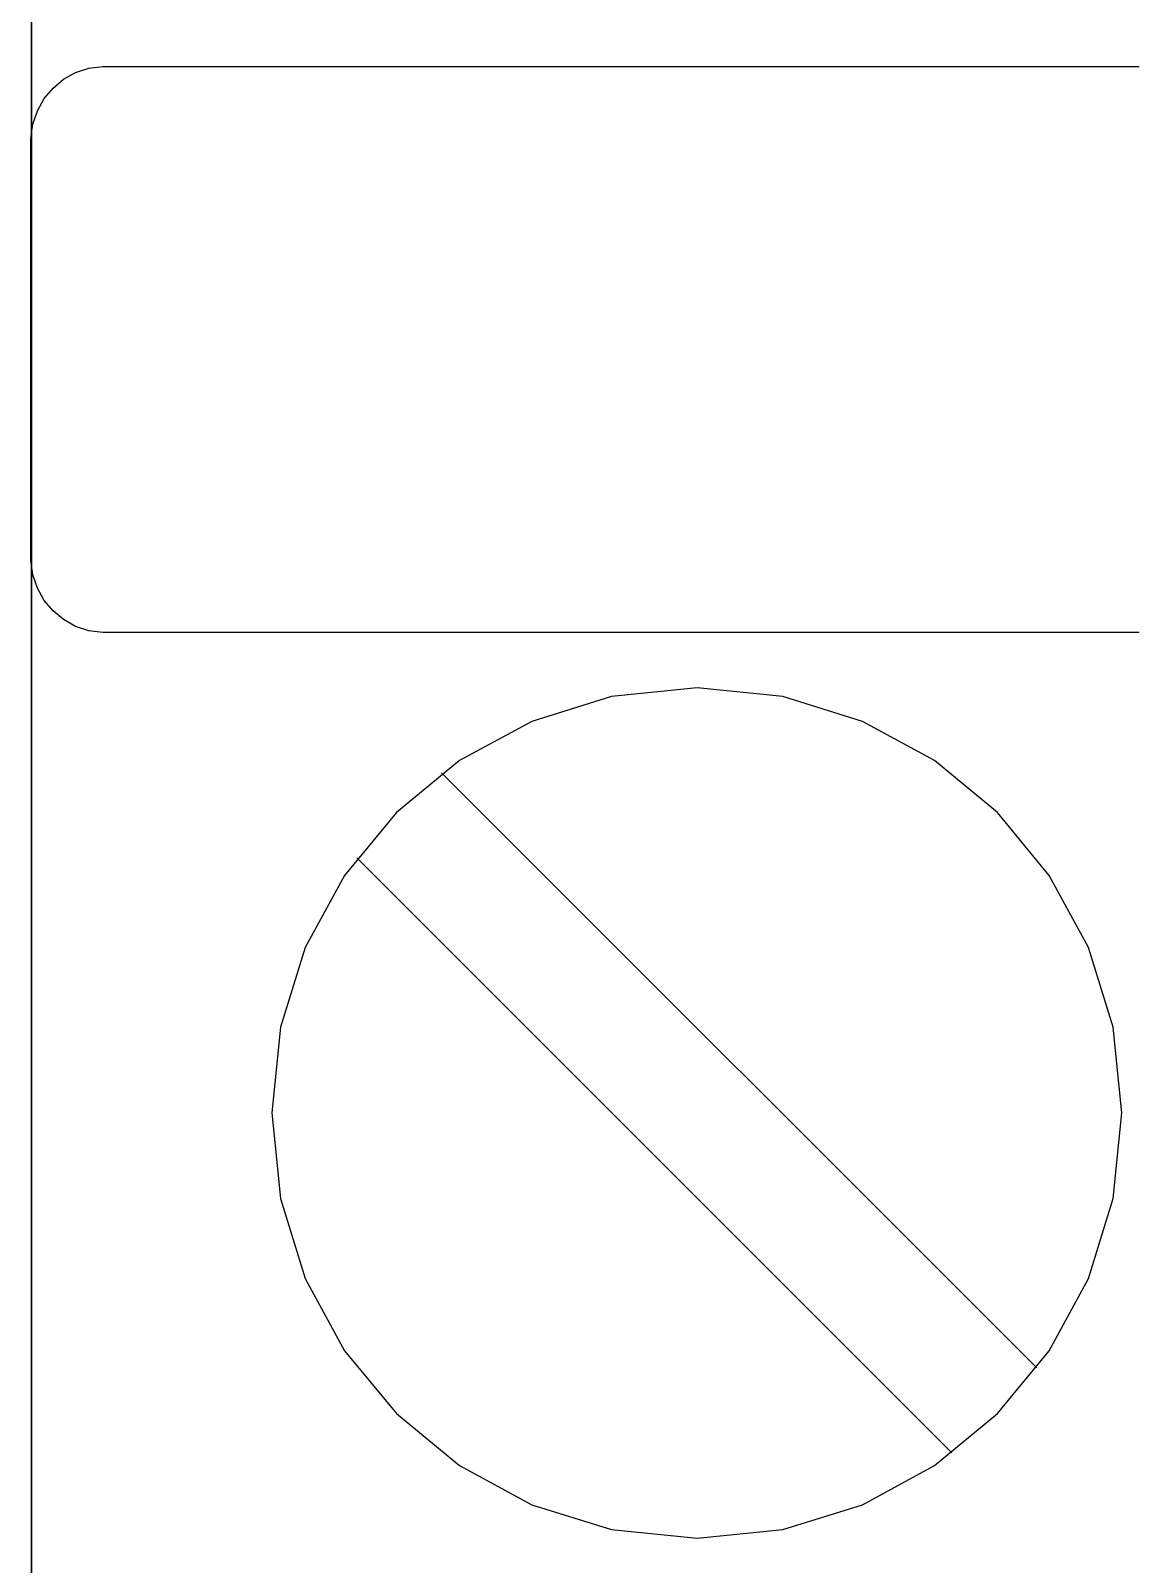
# Model space of a CAD drawing. Extents: x 1 to 47.7, y 0.2 to 35.
# Drawn here: x 36.708 to 37.144, y 17.557 to 18.161 of the extents above; entities that cross this region are included whole.
import ezdxf

# ---------------------------------------------------------------- set-up
doc = ezdxf.new("R2010")
doc.units = 0
doc.header["$MEASUREMENT"] = 0
for name, color, linetype in [('7_1__EMPTY_IO_BOARD_POSITI', 7, 'CONTINUOUS'), ('7_2___8__INDEPENDENT_INPUT', 7, 'CONTINUOUS'), ('7_3___8__OPTOISO_INDEPENDE', 7, 'CONTINUOUS'), ('7_4___24__OPTOISO_INDEPEND', 7, 'CONTINUOUS'), ('7_5___8__INDEPENDENT_INPUT', 7, 'CONTINUOUS'), ('7_6____8__INDEPENDENT_INPU', 7, 'CONTINUOUS'), ('7_7____8__OPTOISO_INDEPEND', 7, 'CONTINUOUS'), ('7_8____8__OPTOISO_INDEPEND', 7, 'CONTINUOUS')]:
    doc.layers.add(name, color=color, linetype=linetype)

msp = doc.modelspace()

# ---------------------------------------------------------------- linework, layer by layer
at = {"layer": '7_1__EMPTY_IO_BOARD_POSITI'}
msp.add_lwpolyline([(36.70832, 17.4725), (36.70832, 17.56191), (36.70832, 17.64925), (36.70832, 17.73435), (36.70832, 17.81706), (36.70832, 17.89724), (36.70832, 17.97472), (36.70832, 18.04935), (36.70832, 18.12098), (36.70832, 18.18946)], dxfattribs=at)
at = {"layer": '7_2___8__INDEPENDENT_INPUT'}
for points in [[(36.70809, 18.16432), (36.70809, 18.06523), (36.70809, 17.9599), (36.70809, 17.84878), (36.70809, 17.73232), (36.70809, 17.61096), (36.70809, 17.48514)], [(37.14424, 17.92359), (37.112, 17.92359), (37.05791, 17.92359), (36.99024, 17.92359), (36.91726, 17.92359), (36.84722, 17.92359), (36.78841, 17.92359), (36.74909, 17.92359), (36.73634, 17.9236), (36.73077, 17.9243), (36.72559, 17.92602), (36.72088, 17.92866), (36.71674, 17.9321), (36.71328, 17.93625), (36.7106, 17.94101), (36.70879, 17.94626), (36.70796, 17.95192), (36.70791, 17.9569), (36.70791, 17.97106), (36.70791, 17.99338), (36.70791, 18.02059), (36.70791, 18.04944), (36.70791, 18.07665), (36.70791, 18.09897), (36.70791, 18.11313), (36.70796, 18.11812), (36.70879, 18.12377), (36.7106, 18.12902), (36.71328, 18.13377), (36.71674, 18.13792), (36.72088, 18.14137), (36.72559, 18.144), (36.73077, 18.14572), (36.73634, 18.14642), (36.74909, 18.14643), (36.78841, 18.14643), (36.84722, 18.14643), (36.91726, 18.14643), (36.99024, 18.14643), (37.05791, 18.14643), (37.112, 18.14643), (37.14424, 18.14643)], [(37.10393, 17.63406), (36.86967, 17.86833)], [(37.07051, 17.60064), (36.83625, 17.83491)]]:
    msp.add_lwpolyline(points, dxfattribs=at)
msp.add_lwpolyline([(36.97028, 17.56706), (37.00396, 17.57046), (37.03533, 17.58021), (37.06371, 17.59564), (37.08843, 17.61609), (37.10883, 17.64086), (37.12423, 17.6693), (37.13396, 17.70073), (37.13735, 17.73449), (37.13396, 17.76819), (37.12423, 17.79958), (37.10883, 17.82799), (37.08843, 17.85275), (37.06371, 17.87317), (37.03533, 17.8886), (37.00396, 17.89835), (36.97028, 17.90175), (36.93657, 17.89835), (36.90516, 17.8886), (36.87672, 17.87317), (36.85193, 17.85275), (36.83146, 17.82799), (36.81601, 17.79958), (36.80624, 17.76819), (36.80283, 17.73449), (36.80624, 17.70073), (36.81601, 17.6693), (36.83146, 17.64086), (36.85193, 17.61609), (36.87672, 17.59564), (36.90516, 17.58021), (36.93657, 17.57046)], close=True, dxfattribs=at)
at = {"layer": '7_3___8__OPTOISO_INDEPENDE'}
for points in [[(36.70809, 18.16432), (36.70809, 18.06523), (36.70809, 17.9599), (36.70809, 17.84878), (36.70809, 17.73232), (36.70809, 17.61096), (36.70809, 17.48514)], [(37.14424, 17.92359), (37.112, 17.92359), (37.05791, 17.92359), (36.99024, 17.92359), (36.91726, 17.92359), (36.84722, 17.92359), (36.78841, 17.92359), (36.74909, 17.92359), (36.73634, 17.9236), (36.73077, 17.9243), (36.72559, 17.92602), (36.72088, 17.92866), (36.71674, 17.9321), (36.71328, 17.93625), (36.7106, 17.94101), (36.70879, 17.94626), (36.70796, 17.95192), (36.70791, 17.9569), (36.70791, 17.97106), (36.70791, 17.99338), (36.70791, 18.02059), (36.70791, 18.04944), (36.70791, 18.07665), (36.70791, 18.09897), (36.70791, 18.11313), (36.70796, 18.11812), (36.70879, 18.12377), (36.7106, 18.12902), (36.71328, 18.13377), (36.71674, 18.13792), (36.72088, 18.14137), (36.72559, 18.144), (36.73077, 18.14572), (36.73634, 18.14642), (36.74909, 18.14643), (36.78841, 18.14643), (36.84722, 18.14643), (36.91726, 18.14643), (36.99024, 18.14643), (37.05791, 18.14643), (37.112, 18.14643), (37.14424, 18.14643)], [(37.10393, 17.63406), (36.86967, 17.86833)], [(37.07051, 17.60064), (36.83625, 17.83491)]]:
    msp.add_lwpolyline(points, dxfattribs=at)
msp.add_lwpolyline([(36.97028, 17.56706), (37.00396, 17.57046), (37.03533, 17.58021), (37.06371, 17.59564), (37.08843, 17.61609), (37.10883, 17.64086), (37.12423, 17.6693), (37.13396, 17.70073), (37.13735, 17.73449), (37.13396, 17.76819), (37.12423, 17.79958), (37.10883, 17.82799), (37.08843, 17.85275), (37.06371, 17.87317), (37.03533, 17.8886), (37.00396, 17.89835), (36.97028, 17.90175), (36.93657, 17.89835), (36.90516, 17.8886), (36.87672, 17.87317), (36.85193, 17.85275), (36.83146, 17.82799), (36.81601, 17.79958), (36.80624, 17.76819), (36.80283, 17.73449), (36.80624, 17.70073), (36.81601, 17.6693), (36.83146, 17.64086), (36.85193, 17.61609), (36.87672, 17.59564), (36.90516, 17.58021), (36.93657, 17.57046)], close=True, dxfattribs=at)
at = {"layer": '7_4___24__OPTOISO_INDEPEND'}
for points in [[(36.70809, 18.16432), (36.70809, 18.06523), (36.70809, 17.9599), (36.70809, 17.84878), (36.70809, 17.73232), (36.70809, 17.61096), (36.70809, 17.48514)], [(37.14424, 17.92359), (37.112, 17.92359), (37.05791, 17.92359), (36.99024, 17.92359), (36.91726, 17.92359), (36.84722, 17.92359), (36.78841, 17.92359), (36.74909, 17.92359), (36.73634, 17.9236), (36.73077, 17.9243), (36.72559, 17.92602), (36.72088, 17.92866), (36.71674, 17.9321), (36.71328, 17.93625), (36.7106, 17.94101), (36.70879, 17.94626), (36.70796, 17.95192), (36.70791, 17.9569), (36.70791, 17.97106), (36.70791, 17.99338), (36.70791, 18.02059), (36.70791, 18.04944), (36.70791, 18.07665), (36.70791, 18.09897), (36.70791, 18.11313), (36.70796, 18.11812), (36.70879, 18.12377), (36.7106, 18.12902), (36.71328, 18.13377), (36.71674, 18.13792), (36.72088, 18.14137), (36.72559, 18.144), (36.73077, 18.14572), (36.73634, 18.14642), (36.74909, 18.14643), (36.78841, 18.14643), (36.84722, 18.14643), (36.91726, 18.14643), (36.99024, 18.14643), (37.05791, 18.14643), (37.112, 18.14643), (37.14424, 18.14643)], [(37.10393, 17.63406), (36.86967, 17.86833)], [(37.07051, 17.60064), (36.83625, 17.83491)]]:
    msp.add_lwpolyline(points, dxfattribs=at)
msp.add_lwpolyline([(36.97028, 17.56706), (37.00396, 17.57046), (37.03533, 17.58021), (37.06371, 17.59564), (37.08843, 17.61609), (37.10883, 17.64086), (37.12423, 17.6693), (37.13396, 17.70073), (37.13735, 17.73449), (37.13396, 17.76819), (37.12423, 17.79958), (37.10883, 17.82799), (37.08843, 17.85275), (37.06371, 17.87317), (37.03533, 17.8886), (37.00396, 17.89835), (36.97028, 17.90175), (36.93657, 17.89835), (36.90516, 17.8886), (36.87672, 17.87317), (36.85193, 17.85275), (36.83146, 17.82799), (36.81601, 17.79958), (36.80624, 17.76819), (36.80283, 17.73449), (36.80624, 17.70073), (36.81601, 17.6693), (36.83146, 17.64086), (36.85193, 17.61609), (36.87672, 17.59564), (36.90516, 17.58021), (36.93657, 17.57046)], close=True, dxfattribs=at)
at = {"layer": '7_5___8__INDEPENDENT_INPUT'}
for points in [[(36.70809, 18.16432), (36.70809, 18.06523), (36.70809, 17.9599), (36.70809, 17.84878), (36.70809, 17.73232), (36.70809, 17.61096), (36.70809, 17.48514)], [(37.14424, 17.92359), (37.112, 17.92359), (37.05791, 17.92359), (36.99024, 17.92359), (36.91726, 17.92359), (36.84722, 17.92359), (36.78841, 17.92359), (36.74909, 17.92359), (36.73634, 17.9236), (36.73077, 17.9243), (36.72559, 17.92602), (36.72088, 17.92866), (36.71674, 17.9321), (36.71328, 17.93625), (36.7106, 17.94101), (36.70879, 17.94626), (36.70796, 17.95192), (36.70791, 17.9569), (36.70791, 17.97106), (36.70791, 17.99338), (36.70791, 18.02059), (36.70791, 18.04944), (36.70791, 18.07665), (36.70791, 18.09897), (36.70791, 18.11313), (36.70796, 18.11812), (36.70879, 18.12377), (36.7106, 18.12902), (36.71328, 18.13377), (36.71674, 18.13792), (36.72088, 18.14137), (36.72559, 18.144), (36.73077, 18.14572), (36.73634, 18.14642), (36.74909, 18.14643), (36.78841, 18.14643), (36.84722, 18.14643), (36.91726, 18.14643), (36.99024, 18.14643), (37.05791, 18.14643), (37.112, 18.14643), (37.14424, 18.14643)], [(37.10393, 17.63406), (36.86967, 17.86833)], [(37.07051, 17.60064), (36.83625, 17.83491)]]:
    msp.add_lwpolyline(points, dxfattribs=at)
msp.add_lwpolyline([(36.97028, 17.56706), (37.00396, 17.57046), (37.03533, 17.58021), (37.06371, 17.59564), (37.08843, 17.61609), (37.10883, 17.64086), (37.12423, 17.6693), (37.13396, 17.70073), (37.13735, 17.73449), (37.13396, 17.76819), (37.12423, 17.79958), (37.10883, 17.82799), (37.08843, 17.85275), (37.06371, 17.87317), (37.03533, 17.8886), (37.00396, 17.89835), (36.97028, 17.90175), (36.93657, 17.89835), (36.90516, 17.8886), (36.87672, 17.87317), (36.85193, 17.85275), (36.83146, 17.82799), (36.81601, 17.79958), (36.80624, 17.76819), (36.80283, 17.73449), (36.80624, 17.70073), (36.81601, 17.6693), (36.83146, 17.64086), (36.85193, 17.61609), (36.87672, 17.59564), (36.90516, 17.58021), (36.93657, 17.57046)], close=True, dxfattribs=at)
at = {"layer": '7_6____8__INDEPENDENT_INPU'}
for points in [[(36.70809, 18.16432), (36.70809, 18.06523), (36.70809, 17.9599), (36.70809, 17.84878), (36.70809, 17.73232), (36.70809, 17.61096), (36.70809, 17.48514)], [(37.14424, 17.92359), (37.112, 17.92359), (37.05791, 17.92359), (36.99024, 17.92359), (36.91726, 17.92359), (36.84722, 17.92359), (36.78841, 17.92359), (36.74909, 17.92359), (36.73634, 17.9236), (36.73077, 17.9243), (36.72559, 17.92602), (36.72088, 17.92866), (36.71674, 17.9321), (36.71328, 17.93625), (36.7106, 17.94101), (36.70879, 17.94626), (36.70796, 17.95192), (36.70791, 17.9569), (36.70791, 17.97106), (36.70791, 17.99338), (36.70791, 18.02059), (36.70791, 18.04944), (36.70791, 18.07665), (36.70791, 18.09897), (36.70791, 18.11313), (36.70796, 18.11812), (36.70879, 18.12377), (36.7106, 18.12902), (36.71328, 18.13377), (36.71674, 18.13792), (36.72088, 18.14137), (36.72559, 18.144), (36.73077, 18.14572), (36.73634, 18.14642), (36.74909, 18.14643), (36.78841, 18.14643), (36.84722, 18.14643), (36.91726, 18.14643), (36.99024, 18.14643), (37.05791, 18.14643), (37.112, 18.14643), (37.14424, 18.14643)], [(37.10393, 17.63406), (36.86967, 17.86833)], [(37.07051, 17.60064), (36.83625, 17.83491)]]:
    msp.add_lwpolyline(points, dxfattribs=at)
msp.add_lwpolyline([(36.97028, 17.56706), (37.00396, 17.57046), (37.03533, 17.58021), (37.06371, 17.59564), (37.08843, 17.61609), (37.10883, 17.64086), (37.12423, 17.6693), (37.13396, 17.70073), (37.13735, 17.73449), (37.13396, 17.76819), (37.12423, 17.79958), (37.10883, 17.82799), (37.08843, 17.85275), (37.06371, 17.87317), (37.03533, 17.8886), (37.00396, 17.89835), (36.97028, 17.90175), (36.93657, 17.89835), (36.90516, 17.8886), (36.87672, 17.87317), (36.85193, 17.85275), (36.83146, 17.82799), (36.81601, 17.79958), (36.80624, 17.76819), (36.80283, 17.73449), (36.80624, 17.70073), (36.81601, 17.6693), (36.83146, 17.64086), (36.85193, 17.61609), (36.87672, 17.59564), (36.90516, 17.58021), (36.93657, 17.57046)], close=True, dxfattribs=at)
at = {"layer": '7_7____8__OPTOISO_INDEPEND'}
for points in [[(36.70809, 18.16432), (36.70809, 18.06523), (36.70809, 17.9599), (36.70809, 17.84878), (36.70809, 17.73232), (36.70809, 17.61096), (36.70809, 17.48514)], [(37.14424, 17.92359), (37.112, 17.92359), (37.05791, 17.92359), (36.99024, 17.92359), (36.91726, 17.92359), (36.84722, 17.92359), (36.78841, 17.92359), (36.74909, 17.92359), (36.73634, 17.9236), (36.73077, 17.9243), (36.72559, 17.92602), (36.72088, 17.92866), (36.71674, 17.9321), (36.71328, 17.93625), (36.7106, 17.94101), (36.70879, 17.94626), (36.70796, 17.95192), (36.70791, 17.9569), (36.70791, 17.97106), (36.70791, 17.99338), (36.70791, 18.02059), (36.70791, 18.04944), (36.70791, 18.07665), (36.70791, 18.09897), (36.70791, 18.11313), (36.70796, 18.11812), (36.70879, 18.12377), (36.7106, 18.12902), (36.71328, 18.13377), (36.71674, 18.13792), (36.72088, 18.14137), (36.72559, 18.144), (36.73077, 18.14572), (36.73634, 18.14642), (36.74909, 18.14643), (36.78841, 18.14643), (36.84722, 18.14643), (36.91726, 18.14643), (36.99024, 18.14643), (37.05791, 18.14643), (37.112, 18.14643), (37.14424, 18.14643)], [(37.10393, 17.63406), (36.86967, 17.86833)], [(37.07051, 17.60064), (36.83625, 17.83491)]]:
    msp.add_lwpolyline(points, dxfattribs=at)
msp.add_lwpolyline([(36.97028, 17.56706), (37.00396, 17.57046), (37.03533, 17.58021), (37.06371, 17.59564), (37.08843, 17.61609), (37.10883, 17.64086), (37.12423, 17.6693), (37.13396, 17.70073), (37.13735, 17.73449), (37.13396, 17.76819), (37.12423, 17.79958), (37.10883, 17.82799), (37.08843, 17.85275), (37.06371, 17.87317), (37.03533, 17.8886), (37.00396, 17.89835), (36.97028, 17.90175), (36.93657, 17.89835), (36.90516, 17.8886), (36.87672, 17.87317), (36.85193, 17.85275), (36.83146, 17.82799), (36.81601, 17.79958), (36.80624, 17.76819), (36.80283, 17.73449), (36.80624, 17.70073), (36.81601, 17.6693), (36.83146, 17.64086), (36.85193, 17.61609), (36.87672, 17.59564), (36.90516, 17.58021), (36.93657, 17.57046)], close=True, dxfattribs=at)
at = {"layer": '7_8____8__OPTOISO_INDEPEND'}
for points in [[(36.70809, 18.16432), (36.70809, 18.06523), (36.70809, 17.9599), (36.70809, 17.84878), (36.70809, 17.73232), (36.70809, 17.61096), (36.70809, 17.48514)], [(37.14424, 17.92359), (37.112, 17.92359), (37.05791, 17.92359), (36.99024, 17.92359), (36.91726, 17.92359), (36.84722, 17.92359), (36.78841, 17.92359), (36.74909, 17.92359), (36.73634, 17.9236), (36.73077, 17.9243), (36.72559, 17.92602), (36.72088, 17.92866), (36.71674, 17.9321), (36.71328, 17.93625), (36.7106, 17.94101), (36.70879, 17.94626), (36.70796, 17.95192), (36.70791, 17.9569), (36.70791, 17.97106), (36.70791, 17.99338), (36.70791, 18.02059), (36.70791, 18.04944), (36.70791, 18.07665), (36.70791, 18.09897), (36.70791, 18.11313), (36.70796, 18.11812), (36.70879, 18.12377), (36.7106, 18.12902), (36.71328, 18.13377), (36.71674, 18.13792), (36.72088, 18.14137), (36.72559, 18.144), (36.73077, 18.14572), (36.73634, 18.14642), (36.74909, 18.14643), (36.78841, 18.14643), (36.84722, 18.14643), (36.91726, 18.14643), (36.99024, 18.14643), (37.05791, 18.14643), (37.112, 18.14643), (37.14424, 18.14643)], [(37.10393, 17.63406), (36.86967, 17.86833)], [(37.07051, 17.60064), (36.83625, 17.83491)]]:
    msp.add_lwpolyline(points, dxfattribs=at)
msp.add_lwpolyline([(36.97028, 17.56706), (37.00396, 17.57046), (37.03533, 17.58021), (37.06371, 17.59564), (37.08843, 17.61609), (37.10883, 17.64086), (37.12423, 17.6693), (37.13396, 17.70073), (37.13735, 17.73449), (37.13396, 17.76819), (37.12423, 17.79958), (37.10883, 17.82799), (37.08843, 17.85275), (37.06371, 17.87317), (37.03533, 17.8886), (37.00396, 17.89835), (36.97028, 17.90175), (36.93657, 17.89835), (36.90516, 17.8886), (36.87672, 17.87317), (36.85193, 17.85275), (36.83146, 17.82799), (36.81601, 17.79958), (36.80624, 17.76819), (36.80283, 17.73449), (36.80624, 17.70073), (36.81601, 17.6693), (36.83146, 17.64086), (36.85193, 17.61609), (36.87672, 17.59564), (36.90516, 17.58021), (36.93657, 17.57046)], close=True, dxfattribs=at)

doc.saveas('drawing.dxf')
